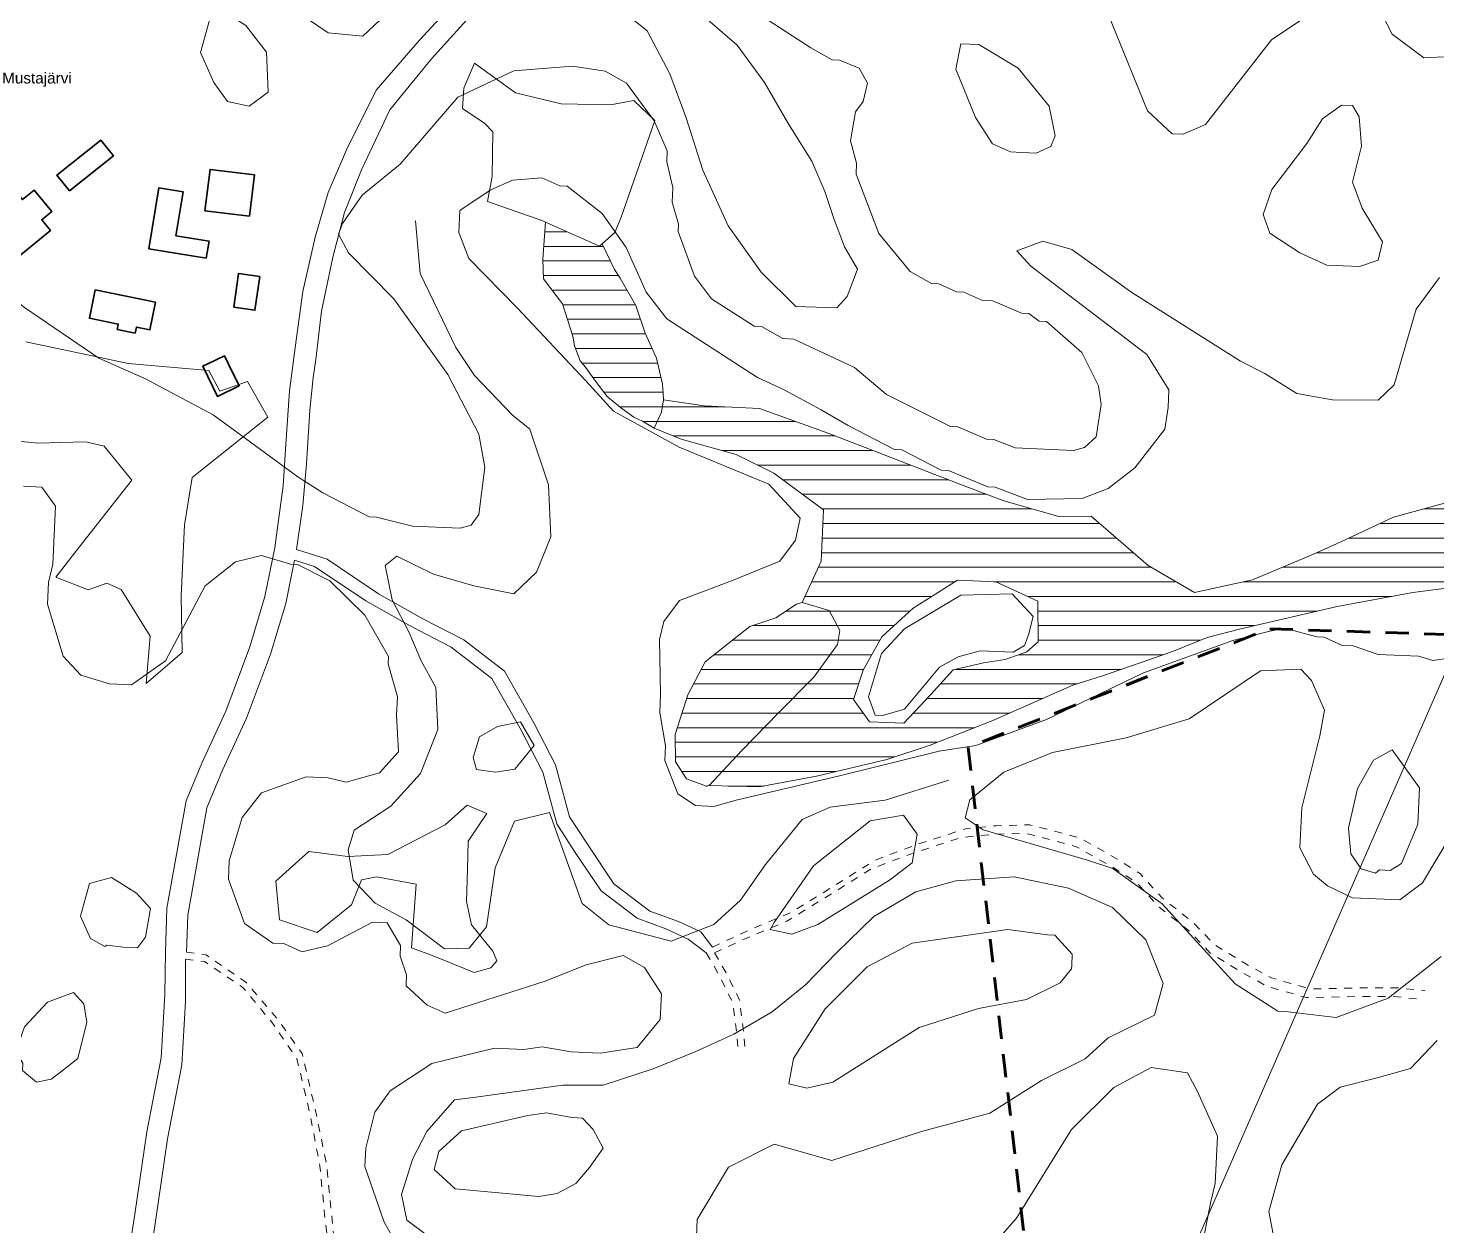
# Model space of a CAD drawing. Header units: millimetres. Extents: x 396621004 to 402046651, y 6785344214 to 6789799943.
# Drawn here: x 398949144 to 399335255, y 6787844980 to 6788173392 of the extents above; entities that cross this region are included whole.
import ezdxf

# ---------------------------------------------------------------- set-up
doc = ezdxf.new("R2010")
doc.units = ezdxf.units.MM
doc.header["$MEASUREMENT"] = 0
doc.linetypes.add('Katkoviiva', pattern=[4233.333333, 2116.666667, -2116.666667])
doc.linetypes.add('Katkoviiva pitkä', pattern=[10583.333015, 6349.999905, -4233.333111])
for name, color, linetype, lineweight, true_color in [('01 Suurleirialueen rajat_Kynä_nro__213', 7, 'Continuous', 100, 0xdf0000), ('02 Maaston rajat_Kynä_nro__82', 7, 'Continuous', 20, 0xaaaaaa), ('02 Maatalousmaa_Kynä_nro__102', 7, 'Continuous', 15, 0xcccccc), ('02 Suot_Kynä_nro__102', 7, 'Continuous', 15, 0xcccccc), ('02 Tiet_Kynä_nro__102', 7, 'Continuous', 15, 0xcccccc)]:
    doc.layers.add(name, color=color, linetype=linetype, lineweight=lineweight, true_color=true_color)
for name, color, linetype, lineweight in [('02 Johtolinjat_Kynä_nro__101', 252, 'Continuous', 15), ('02 Korkeuskayrat_Kynä_nro__2', 8, 'Continuous', 15), ('02 Nimistö_Kynä_nro__41', 7, 'Continuous', 35), ('02 Rakennelmat_Kynä_nro__7', 7, 'Continuous', 35), ('02 Suot_Kynä_nro__101', 252, 'Continuous', 15)]:
    doc.layers.add(name, color=color, linetype=linetype, lineweight=lineweight)
doc.styles.add('LUOTU_TYYLI_5', font='')
doc.styles.get('LUOTU_TYYLI_5').set_extended_font_data('Arial')
pattern_1 = [(0, (1245072124.6, 6788065563.7), (0, 4000), [])]

msp = doc.modelspace()

# ---------------------------------------------------------------- hatches: boundary and pattern name
at = {"layer": '02 Suot_Kynä_nro__102', "linetype": 'Continuous', "lineweight": 15, "true_color": 0xcccccc}
h = msp.add_hatch(dxfattribs=at)
h.set_pattern_fill('KAJO___suo', color=254, style=0, pattern_type=2)
h.set_pattern_definition(pattern_1)
h.paths.add_polyline_path([(399115725.21, 6788097383.39), (399111395.51, 6788104825.09), (399109820.31, 6788107245.64), (399106518.29, 6788114277.25), (399105777.02, 6788113607.1), (399090951.6, 6788120198.61), (399090244.02, 6788110036.28), (399090395.65, 6788104625.05), (399095643.51, 6788097833.49), (399098456.97, 6788088951.46), (399098937.11, 6788086250.84), (399100478.61, 6788082199.91), (399101876.92, 6788080399.5), (399104665.11, 6788076608.64), (399107857.63, 6788072427.68), (399111479.75, 6788069416.99), (399115110.29, 6788066726.37), (399117561.54, 6788065666.13), (399120737.21, 6788063675.68), (399122733.58, 6788068066.68), (399123247.42, 6788071507.47), (399123196.88, 6788073177.85), (399122977.87, 6788075768.44), (399121343.7, 6788082870.07), (399118218.57, 6788089761.64)])
h = msp.add_hatch(dxfattribs=at)
h.set_pattern_fill('KAJO___suo', color=254, style=0, pattern_type=2)
h.set_pattern_definition(pattern_1)
h.paths.add_polyline_path([(399122733.58, 6788068066.68), (399120737.21, 6788063675.68), (399128124.64, 6788060725), (399143194.34, 6788056504.04), (399153521.59, 6788051332.85), (399167150.87, 6788041320.56), (399166502.25, 6788027257.35), (399161262.82, 6788015864.74), (399168667.1, 6788013734.25), (399171657.46, 6788008202.99), (399170966.73, 6788004362.11), (399164531.15, 6787995400.06), (399154793.55, 6787985607.82), (399144777.97, 6787975325.46), (399135806.91, 6787965713.27), (399149554.11, 6787965323.18), (399165221.88, 6787968313.86), (399184469.65, 6787972894.91), (399196422.64, 6787976825.81), (399213522.41, 6787983507.34), (399235524.67, 6787993209.56), (399243661.8, 6787995820.15), (399254199.64, 6787999480.99), (399263061.2, 6788002571.7), (399272310.23, 6788006332.56), (399281491.88, 6788008703.1), (399307950.2, 6788014814.5), (399328663.66, 6788018615.37), (399345013.74, 6788020705.85), (399366839.11, 6788021646.06), (399380923.25, 6788022966.36), (399392000.2, 6788029447.85), (399393743.87, 6788034368.97), (399384587.49, 6788041830.68), (399367605.65, 6788042650.87), (399356688.75, 6788044681.33), (399340380.79, 6788043971.17), (399323382.11, 6788039290.1), (399307756.46, 6788032028.44), (399300840.74, 6788028857.71), (399284743.37, 6788022126.17), (399268797.62, 6788018645.38), (399256137.05, 6788026017.06), (399240519.83, 6788039560.16), (399231649.85, 6788039530.15), (399216580.15, 6788043741.12), (399185421.51, 6788055743.86), (399168119.57, 6788062405.39), (399149638.34, 6788069126.92), (399134408.6, 6788069827.08), (399123247.42, 6788071507.47)])
h.paths.add_polyline_path([(399175330.12, 6787989278.66), (399178050.92, 6787997370.51), (399183164, 6788006532.6), (399191747.58, 6788014354.39), (399203835.35, 6788022026.15), (399214381.61, 6788021536.04), (399225879.73, 6788016314.84), (399225955.54, 6788005152.29), (399222897.8, 6788002361.65), (399216925.51, 6788000291.18), (399211020.62, 6787999380.97), (399202706.59, 6787997420.52), (399196523.72, 6787990658.97), (399189119.44, 6787982777.17), (399179744.05, 6787983207.27)], flags=0)
h = msp.add_hatch(dxfattribs=at)
h.set_pattern_fill('KAJO___suo', color=254, style=0, pattern_type=2)
h.set_pattern_definition(pattern_1)
h.paths.add_polyline_path([(399134686.58, 6787999611.02), (399129994.67, 6787990568.95), (399126465.21, 6787979716.47), (399126599.99, 6787972194.75), (399129632.46, 6787967543.68), (399135040.36, 6787965523.22), (399135806.91, 6787965713.27), (399144777.97, 6787975325.46), (399154793.55, 6787985607.82), (399164531.15, 6787995400.06), (399170966.73, 6788004362.11), (399171657.46, 6788008202.99), (399168667.1, 6788013734.25), (399161262.82, 6788015864.74), (399159738.16, 6788015424.64), (399154052.27, 6788011693.78), (399146925.97, 6788009283.23), (399140936.84, 6788004562.15)])

# ---------------------------------------------------------------- linework, layer by layer
at = {"layer": '01 Suurleirialueen rajat_Kynä_nro__213', "color": 12, "linetype": 'Katkoviiva pitkä', "lineweight": 100, "true_color": 0xdf0000, "flags": 128}
msp.add_lwpolyline([(398330494.03, 6787307321.49), (398263355.87, 6787242829.17), (398371405.31, 6787082871.69), (398378152.2, 6787092793.59), (398390058.47, 6787104302.99), (398406330.38, 6787112637.38), (398431413.52, 6787120763.59), (398481595.34, 6787023046.18), (398483711.74, 6787029131.63), (398489929.51, 6787033232.58), (398502629.52, 6787040905.8), (398515461.74, 6787046594.4), (398530278.51, 6787052282.63), (398547669.93, 6787057807.78), (398558914.74, 6787063099.4), (398572805.36, 6787067398.6), (398581735.11, 6787070375.22), (398593310.92, 6787075005.59), (398604224.92, 6787081620.4), (398614477.54, 6787085588.78), (398625722.11, 6787086581.4), (398632667.55, 6787088234.59), (398636636.11, 6787091211.22), (398641266.73, 6787096172.22), (398644243.11, 6787102125.22), (398650857.92, 6787111055.21), (398655818.91, 6787117669.77), (398660118.11, 6787122299.78), (398664748.11, 6787124284.22), (398676985.54, 6787123953.4), (398692198.92, 6787120646.4), (398703774.72, 6787115354.41), (398715680.91, 6787110393.41), (398721964.73, 6787104771.4), (398724610.72, 6787095180.03), (398731886.72, 6787089888.59), (398732878.91, 6787081950.78), (398732547.92, 6787076659.4), (398736185.92, 6787077320.59), (398740485.36, 6787073021.4), (398739162.54, 6787063761.02), (398731886.72, 6787054831.21), (398722956.91, 6787048216.41), (398712042.73, 6787040609.41), (398702120.73, 6787037964.03), (398697490.55, 6787028372.59), (398697490.55, 6787016135.78), (398698548.96, 6787001098.61), (398707015.51, 6786987340), (398709132.33, 6786968290.2), (398711248.91, 6786950298.38), (398719715.95, 6786930190.22), (398724871.34, 6786911865.03), (398722890.94, 6786901614.78), (398720774.11, 6786887856.42), (398727123.91, 6786871981.42), (398733474.31, 6786864573.4), (398751465.52, 6786861398.41), (398765223.94, 6786862456.58), (398776865.73, 6786855048.01), (398787448.92, 6786847639.99), (398795915.72, 6786838114.6), (398806499.33, 6786821181.19), (398813907.35, 6786798956.4), (398812849.13, 6786786256.2), (398808615.91, 6786774615.03), (398804382.76, 6786764031.41), (398799090.76, 6786749214.57), (398794857.55, 6786734397.8), (398785332.71, 6786716405.98), (398783215.76, 6786702647.62), (398777924.14, 6786675131.2), (398778982.31, 6786657139.62), (398784274.11, 6786645497.59), (398798032.35, 6786625389.38), (398820257.51, 6786609514.2), (398827665.72, 6786596814.18), (398837191.11, 6786588347.81), (398849890.75, 6786572472.81), (398864707.52, 6786552364.42), (398873174.5, 6786537547.58), (398879524.54, 6786537547.58), (398887990.91, 6786533314.43), (398886932.56, 6786523789.22), (398899632.76, 6786524847.39), (398905982.92, 6786518497.78), (398908099.55, 6786504739.42), (398915507.76, 6786503681), (398926091.31, 6786505797.4), (398933499.33, 6786504739.42), (398943024.72, 6786499447.18), (398959957.95, 6786494155.61), (398970541.14, 6786490980.81), (398979008.12, 6786493097.39), (398990649.91, 6786493097.39), (399002291.14, 6786492038.98), (399011816.53, 6786485689.18), (399028749.76, 6786484631.02), (399035099.74, 6786476163.98), (399042508.12, 6786462405.98), (399046741.52, 6786466639.2), (399054149.54, 6786474047.4), (399059441.72, 6786484631.02), (399064733.16, 6786501564.18), (399072141.36, 6786512147.37), (399082724.92, 6786518497.78), (399094366.52, 6786522730.99), (399100559.94, 6786527222.02), (399109182.93, 6786529080.6), (399122388.13, 6786534894.81), (399122941.35, 6786540722.39), (399121883.12, 6786548130.77), (399115533.33, 6786554480.99), (399110241.34, 6786567181.19), (399110241.34, 6786574589.39), (399113416.75, 6786579880.77), (399109182.93, 6786593639.2), (399107066.35, 6786608456.21), (399102833.14, 6786620098), (399100716.74, 6786630681), (399098599.92, 6786641264.38), (399103891.55, 6786649731.18), (399113416.75, 6786653964.57), (399118708.32, 6786665605.99), (399104949.71, 6786676189.61), (399091191.35, 6786697356.18), (399085899.72, 6786723814.79), (399086958.14, 6786750272.8), (399099658.33, 6786789431.19), (399118708.32, 6786819064.61), (399141991.34, 6786846581.58), (399150458.32, 6786860340), (399153633.31, 6786880448.4), (399154691.53, 6786902673.19), (399156808.11, 6786919606.6), (399163158.51, 6786937598.18), (399171625.13, 6786949240.21), (399188558.11, 6786961940.4), (399203375.13, 6786961940.4), (399216074.71, 6786955590), (399224541.51, 6786943948.58), (399229833.14, 6786922781.59), (399227716.56, 6786903731.42), (399220308.54, 6786894206.82), (399211841.56, 6786879389.99), (399198083.32, 6786868806.62), (399184325.14, 6786857164.83), (399174799.75, 6786847639.99), (399177974.92, 6786837056.43), (399183266.73, 6786828590), (399192791.51, 6786822239.78), (399207608.34, 6786819064.61), (399227716.56, 6786816947.97), (399244649.91, 6786822239.78), (399268991.52, 6786822239.78), (399289100.35, 6786820123.02), (399308150.34, 6786812715), (399314500.13, 6786804248.02), (399324025.34, 6786775673.19), (399326141.91, 6786754506.38), (399318733.71, 6786735456.21), (399307091.92, 6786703706.03), (399297566.72, 6786679364.42), (399296508.31, 6786653964.57), (399308150.34, 6786646556), (399316616.7, 6786641264.38), (399333550.12, 6786642322.79), (399354717.11, 6786645497.59), (399367416.94, 6786651847.63), (399395992.13, 6786677247.78), (399401283.51, 6786689947.97), (399412925.54, 6786733339.57), (399413983.71, 6786777789.83), (399410808.9, 6786816947.97), (399404458.56, 6786852931.43), (399395992.13, 6786900556.8), (399367416.94, 6786975698.4), (399350483.71, 6787037082.01), (399441500.74, 6787050840.43), (399455258.92, 6787223348.97), (399502033.89, 6787410016.96), (399490193.76, 6787413721.14), (399476964.57, 6787417359.16), (399463735.38, 6787420666.46), (399451498.37, 6787419343.54), (399441576.48, 6787412728.95), (399436284.8, 6787402145.59), (399432977.5, 6787392223.7), (399426362.91, 6787382632.53), (399422394.15, 6787371718.45), (399419748.31, 6787363119.47), (399416771.74, 6787355512.69), (399416110.28, 6787337322.55), (399415448.82, 6787319132.4), (399418425.39, 6787305241.75), (399418094.66, 6787292343.29), (399411480.06, 6787281429.2), (399400565.98, 6787268530.74), (399389651.89, 6787258278.12), (399381052.92, 6787250009.87), (399376942.14, 6787241340.8), (399371650.52, 6787233932.23), (399361067.14, 6787222290.81), (399349425.12, 6787219115.82), (399335666.75, 6787213823.83), (399321908.76, 6787219115.82), (399302858.71, 6787225465.8), (399290158.51, 6787236048.99), (399277458.32, 6787248748.82), (399270050.36, 6787258274.21), (399268688.56, 6787266894.73), (399264455.22, 6787276684.33), (399259692.71, 6787287796.86), (399257576.04, 6787298644.79), (399252813.53, 6787309492.73), (399251226.03, 6787322721.93), (399248051.02, 6787334363.62), (399248966.04, 6787356285.49), (399245658.74, 6787363230.82), (399247973.85, 6787378775.12), (399251281.15, 6787387043.37), (399259218.66, 6787397295.99), (399265171.8, 6787411517.37), (399268479.1, 6787424746.57), (399273109.32, 6787437314.3), (399280054.64, 6787445582.54), (399290307.27, 6787453850.79), (399301221.35, 6787456165.9), (399309489.6, 6787453520.06), (399318419.3, 6787449551.3), (399336609.44, 6787449551.3), (399342231.85, 6787454512.25), (399343224.04, 6787460796.12), (399343885.5, 6787468072.17), (399348184.99, 6787473694.58), (399352153.75, 6787478655.53), (399355130.31, 6787486262.31), (399360752.72, 6787495192.02), (399364390.75, 6787504121.72), (399369682.43, 6787513051.43), (399378612.13, 6787521319.68), (399386880.38, 6787528926.46), (399390849.14, 6787533887.41), (399394817.89, 6787534218.14), (399406062.71, 6787534218.14), (399417307.52, 6787534218.14), (399419291.9, 6787540171.28), (399419953.36, 6787551085.36), (399416315.33, 6787562330.17), (399410031.47, 6787571921.34), (399402424.68, 6787579858.85), (399390849.14, 6787583496.88), (399381257.97, 6787584489.07), (399375304.83, 6787581512.5), (399369682.43, 6787574897.91), (399363067.83, 6787569275.5), (399357114.69, 6787568614.04), (399349177.18, 6787573905.72), (399341901.12, 6787582173.96), (399335617.25, 6787592426.59), (399332640.69, 6787604332.86), (399333963.61, 6787620538.62), (399339337.97, 6787635041.13), (399342314.53, 6787648931.78), (399346283.29, 6787660507.32), (399350252.05, 6787669106.3), (399357858.84, 6787681012.57), (399364804.16, 6787691265.2), (399373733.87, 6787701517.82), (399380348.46, 6787710778.26), (399384978.68, 6787721030.88), (399385640.14, 6787731283.51), (399386301.6, 6787739551.75), (399391924.01, 6787749473.65), (399398869.33, 6787759064.81), (399408460.5, 6787768325.25), (399412098.53, 6787780231.52), (399408791.23, 6787794122.17), (399402798.4, 6787804454.17), (399395654.64, 6787816360.45), (399382954.62, 6787829060.47), (399368667.09, 6787829060.47), (399361920.2, 6787835410.49), (399351204.55, 6787846126.13), (399343267.04, 6787862398.04), (399342473.28, 6787878273.07), (399347235.79, 6787896529.36), (399357157.69, 6787913198.14), (399371048.34, 6787929470.05), (399386923.37, 6787946932.58), (399409148.42, 6787959235.73), (399427801.58, 6787958441.98), (399441824.52, 6787955663.85), (399435209.93, 6788003950.41), (399289318.39, 6788008712.92), (399206768.22, 6787976169.1), (399228199.51, 6787789637.48), (398842396.45, 6787856021.47), (398735589.51, 6787874399.42), (398517791.84, 6787911875.22), (398528573.64, 6788039933.81), (398768815.78, 6788048929.66), (398809032.53, 6788260596.75), (398899520.21, 6788317217.7), (398720379.3, 6788305223.23), (398571683.17, 6788341206.64), (398534112.26, 6788397827.58), (398294928.45, 6788248602.28), (398306503.99, 6787970154.23), (398468429.31, 6787857044.63), (398483753.13, 6787866128.67), (398514841.73, 6787881342.24), (398559820.99, 6787879357.87), (398575696.02, 6787851576.56), (398574373.1, 6787840993.21), (398565774.13, 6787824456.71), (398558498.07, 6787803951.46), (398557836.61, 6787710685.65), (398559820.99, 6787704732.52), (398571065.8, 6787690180.4), (398588925.21, 6787678274.13), (398612076.3, 6787664383.48), (398630597.17, 6787655123.04), (398633904.47, 6787624034.44), (398638534.69, 6787597576.05), (398642503.45, 6787573102.04), (398647133.66, 6787568471.83), (398655732.64, 6787562518.69), (398670946.21, 6787561195.77), (398691451.46, 6787557227.01), (398708649.41, 6787550612.42), (398725185.9, 6787537383.22), (398739076.56, 6787520846.73), (398743045.31, 6787501002.94), (398744368.23, 6787479174.77), (398815144.42, 6787413028.81), (398793316.25, 6787347544.3), (398754640.94, 6787279440.59), (398741901.13, 6787253553.2), (398724791.33, 6787218540.01), (398708704.72, 6787202241.19), (398689654.36, 6787184038), (398672297.73, 6787173666.6), (398653670.9, 6787166469.58), (398631445.93, 6787161601.6), (398627974.49, 6787171545.87), (398623211.98, 6787179086.51), (398621624.47, 6787189405.28), (398620036.97, 6787201311.56), (398620036.97, 6787215202.21), (398620433.85, 6787245364.77), (398623211.98, 6787254096.04), (398628768.24, 6787264017.93), (398600590.06, 6787346568.1), (398596224.42, 6787349346.23), (398587890.03, 6787351330.61), (398577174.38, 6787352918.11), (398484283.4, 6787336425.72)], close=True, dxfattribs=at)
at = {"layer": '02 Johtolinjat_Kynä_nro__101', "color": 252, "linetype": 'Continuous', "lineweight": 15}
msp.add_line((399268334.33, 6787838324.12), (399367243.44, 6788064545.88), dxfattribs=at)
at = {"layer": '02 Korkeuskayrat_Kynä_nro__2', "color": 8, "linetype": 'Continuous', "lineweight": 15, "flags": 128}
for points in [[(399128672.17, 6788181612.66), (399143497.59, 6788168769.72), (399150994.53, 6788158537.38), (399157649.12, 6788146934.72), (399163958.35, 6788136932.44), (399167513.08, 6788128620.53), (399170082.26, 6788120938.78), (399172862.02, 6788113457.07), (399176484.14, 6788107345.67), (399173662.26, 6788099823.95), (399170764.56, 6788096703.23), (399159569.69, 6788097033.31), (399150051.1, 6788106525.48), (399141021.07, 6788119198.38), (399134071.66, 6788134411.86), (399129489.26, 6788148765.14), (399125050.06, 6788160907.92), (399118799.8, 6788172700.62), (399108253.53, 6788181212.57)], [(399309525.4, 6788183333.05), (399289906.99, 6788170220.05), (399271821.67, 6788147014.74), (399265689.34, 6788144294.12), (399262690.56, 6788144434.15), (399255977.01, 6788150745.6), (399245178.04, 6788177271.67)], [(399050392.3, 6788180122.32), (399040915.82, 6788171200.28), (399031338.27, 6788172080.48), (399023108.48, 6788177721.77)], [(399347355.48, 6788178591.97), (399346984.84, 6788170600.14), (399342764.65, 6788165789.04), (399331721.4, 6788165288.92), (399323011.47, 6788171700.39), (399319338.81, 6788178872.03)], [(398968532.41, 6788082860.07), (398948147.47, 6788096813.26), (398938477.25, 6788104264.96), (398929902.1, 6788113667.11), (398924595.27, 6788128920.6), (398924687.93, 6788130921.06), (398923011.65, 6788138012.68), (398923795.04, 6788154996.57), (398922295.65, 6788166069.1), (398922438.85, 6788169069.79), (398916761.39, 6788176341.45)], [(399151996.93, 6788175551.27), (399163663.52, 6788167999.54), (399169517.88, 6788164728.8), (399171514.26, 6788164638.78), (399176913.74, 6788162388.26), (399179230.21, 6788158277.32), (399178000.38, 6788153326.19), (399175869.22, 6788150425.52), (399174504.61, 6788142473.7), (399176223.01, 6788136392.31), (399176088.23, 6788133391.63), (399182346.92, 6788117087.9), (399190879.95, 6788106685.52), (399196734.31, 6788103414.77), (399198730.69, 6788103324.75), (399203633.18, 6788101094.24), (399205637.98, 6788101004.22), (399210540.48, 6788098773.71), (399213530.83, 6788098633.67), (399221389.99, 6788095272.91), (399223386.36, 6788095182.89), (399226292.48, 6788093042.4), (399228288.86, 6788092952.37), (399237916.96, 6788084500.44), (399242499.36, 6788075278.33), (399243265.9, 6788070237.18)], [(399064139.5, 6788078469.06), (399049373.05, 6788099163.8), (399036939.92, 6788111756.68), (399034168.57, 6788116887.85), (399035305.75, 6788119838.53), (399040671.54, 6788127600.3), (399051074.6, 6788136132.25), (399066927.69, 6788154426.44), (399082283.79, 6788161728.11), (399098355.88, 6788162998.4), (399107301.67, 6788161578.07), (399113156.03, 6788158307.33), (399120695.09, 6788147954.96), (399124317.21, 6788139773.09), (399124182.43, 6788136782.4), (399125858.71, 6788129690.78), (399125673.4, 6788125699.87), (399127400.22, 6788119608.47), (399127307.56, 6788117618.02), (399131755.19, 6788105395.22), (399136472.36, 6788099173.8), (399148138.96, 6788091632.07), (399150135.33, 6788091542.05), (399155989.69, 6788088261.3), (399158988.46, 6788088131.27), (399175650.21, 6788080349.49), (399184427.53, 6788072947.8)], [(399156351.9, 6788074228.09), (399149082.39, 6788077568.86), (399124207.7, 6788093732.55), (399118538.67, 6788100994.21), (399113088.64, 6788113257.02), (399106509.86, 6788122569.15), (399096839.65, 6788130020.86), (399094843.27, 6788130120.88), (399089940.78, 6788132341.39), (399081904.73, 6788131711.24), (399075772.4, 6788128990.62), (399067500.49, 6788123369.33), (399067230.93, 6788117367.96), (399069901.19, 6788110236.33), (399083294.61, 6788096613.21), (399101952.73, 6788076728.66)], [(399071459.55, 6788078128.98), (399066380.16, 6788085800.74), (399056592.01, 6788106155.4), (399055345.33, 6788120548.69)], [(399261637.62, 6788069396.99), (399261831.36, 6788074188.08), (399255774.84, 6788083920.31), (399223984.43, 6788108165.86), (399220168.57, 6788112346.81), (399227303.31, 6788115027.43), (399235204.58, 6788112656.88), (399251681.01, 6788100894.19), (399281416.07, 6788082079.89), (399288129.63, 6788078699.11), (399296906.95, 6788073197.86), (399306703.51, 6788071477.46), (399319161.92, 6788071347.43), (399323601.12, 6788075558.4), (399329556.56, 6788096313.14), (399335966.86, 6788105025.14)], [(398968532.41, 6788082860.07), (398981294.07, 6788077268.79), (398999859.53, 6788067406.53), (399023100.05, 6788050322.62), (399029914.69, 6788046001.63), (399042625.8, 6788039410.13), (399044622.18, 6788039320.11), (399054519.83, 6788036859.54), (399067508.91, 6788036269.41), (399070549.81, 6788037129.6), (399072689.38, 6788040030.27), (399074281.43, 6788052973.23), (399072697.81, 6788062055.31), (399064139.5, 6788078469.06)], [(399201510.45, 6787967213.61), (399184014.78, 6787961692.35), (399168928.23, 6787959821.92), (399161279.66, 6787956381.13), (399151264.09, 6787944038.31), (399144356.79, 6787934306.08), (399137070.44, 6787927604.55), (399125370.15, 6787923083.51), (399108287.23, 6787927554.54), (399101017.72, 6787933365.87), (399095188.64, 6787949639.59), (399092038.24, 6787958281.57), (399082435.41, 6787955931.03), (399077153.85, 6787943128.1), (399074736.3, 6787926954.4), (399069985.43, 6787921143.07), (399063221.33, 6787920933.02), (399052793, 6787928874.84), (399044226.27, 6787933495.89), (399038220.29, 6787939747.32), (399036813.56, 6787948069.23), (399038540.39, 6787953510.47), (399048572.81, 6787960101.98), (399056701.52, 6787969024.02), (399061452.39, 6787981086.78), (399060921.71, 6787992629.42), (399056726.79, 6788000061.12), (399053534.27, 6788007702.87), (399048901.33, 6788016664.92), (399047031.31, 6788026007.06), (399050148.01, 6788028627.66), (399060205.71, 6788023706.53), (399071333.19, 6788020485.8), (399082250.09, 6788018275.29), (399088500.35, 6788024266.66), (399092400.45, 6788033868.86), (399091743.41, 6788048172.13), (399086613.48, 6788063405.62), (399081795.22, 6788067366.52), (399071459.55, 6788078128.98)], [(399101952.73, 6788076728.66), (399109626.57, 6788068366.75), (399127593.96, 6788058534.5), (399152156.98, 6788048392.18), (399160740.56, 6788038990.03), (399159468.61, 6788033038.67), (399155189.45, 6788027237.34), (399141930.81, 6788021836.11), (399127669.77, 6788016484.88), (399123399.04, 6788010673.55), (399122169.21, 6788005722.42), (399122480.88, 6787990688.98), (399122253.44, 6787985697.84), (399123837.07, 6787976615.76), (399123651.75, 6787972614.84), (399127231.75, 6787963442.75), (399132092.13, 6787960212.01), (399137087.28, 6787959991.96), (399143177.5, 6787961712.35), (399171514.26, 6787968413.88), (399198857.04, 6787975175.43), (399208940.01, 6787976705.78), (399228280.44, 6787983827.41), (399254898.8, 6787996620.34), (399279335.46, 6788005512.37), (399289468.97, 6788008052.95), (399293503.84, 6788008863.14), (399302407.51, 6788006452.59), (399304403.89, 6788006362.57), (399309306.39, 6788004132.05), (399312305.16, 6788004002.03), (399319204.04, 6788001681.49), (399330196.74, 6788001171.38), (399334147.38, 6787999991.11), (399339184.65, 6788000761.28)], [(399261637.62, 6788069396.99), (399260744.73, 6788063435.62), (399252472.82, 6788052803.19), (399245203.31, 6788047121.89), (399238077, 6788044451.28), (399223049.42, 6788044141.21), (399214187.87, 6788047551.99), (399212191.49, 6788047642.01), (399201384.1, 6788052143.04), (399199387.72, 6788052233.06), (399188630.87, 6788057734.32), (399186634.5, 6788057824.34), (399173923.39, 6788064415.85), (399166527.53, 6788068756.84), (399156351.9, 6788074228.09)], [(399243265.9, 6788070237.18), (399241850.74, 6788061295.13), (399238717.19, 6788058434.48), (399235676.3, 6788057574.28), (399219688.43, 6788058314.45), (399213791.96, 6788060584.97), (399211795.58, 6788060674.99), (399203936.43, 6788064035.76), (399201940.05, 6788064125.78), (399184427.53, 6788072947.8)], [(398947903.19, 6788047762.04), (398952898.34, 6788047531.98), (398956663.66, 6788042360.8), (398955930.81, 6788026377.14), (398954700.98, 6788021426.01), (398954423, 6788015424.64), (398958777.97, 6788001211.39), (398963545.68, 6787995990.19), (398971446.96, 6787993619.65), (398977436.09, 6787993349.59), (398986752.51, 6787999931.09), (398997703.1, 6788020445.79), (399006017.13, 6788027077.3), (399013101.32, 6788028747.69), (399021002.59, 6788026387.15), (399022998.97, 6788026297.13), (399031809.98, 6788021886.12), (399041387.54, 6788012433.95), (399047873.66, 6788001131.37), (399047781, 6787999130.91), (399050367.02, 6787989998.82), (399050139.59, 6787985007.68), (399050678.7, 6787974965.38), (399045405.56, 6787969204.06), (399036274.46, 6787966623.47), (399031329.84, 6787967843.75), (399025332.29, 6787968123.82), (399013118.17, 6787963682.8), (399007802.92, 6787956911.25), (399004256.61, 6787945058.54), (399004020.75, 6787940067.4), (399008468.38, 6787927854.6), (399016226.45, 6787922493.38), (399019225.23, 6787922353.35), (399024127.72, 6787920122.84), (399031220.34, 6787921803.22), (399043527.12, 6787928244.69), (399047519.87, 6787928054.65), (399051243.07, 6787921883.24), (399051108.3, 6787918882.55), (399052877.24, 6787913801.39), (399052734.04, 6787910800.7), (399058504.16, 6787905529.5), (399063406.65, 6787903298.99), (399090833.67, 6787912050.99), (399102053.81, 6787916542.02), (399112187.32, 6787919082.6), (399118041.68, 6787915811.85), (399122716.74, 6787908590.2), (399122396.64, 6787901598.6), (399116028.45, 6787893876.83), (399105945.49, 6787892336.48), (399097959.98, 6787892706.56), (399090008.16, 6787894076.88), (399084970.89, 6787893306.7), (399076976.96, 6787893666.78), (399059767.69, 6787889455.82), (399048404.34, 6787881964.11), (399044133.61, 6787876152.78), (399041682.36, 6787866260.51), (399041446.5, 6787861259.37), (399046753.33, 6787846005.88), (399056010.79, 6787829562.12)], [(399338940.37, 6787951720.06), (399331350.77, 6787939057.17), (399325125.78, 6787934336.09), (399312136.69, 6787934926.22), (399305279.94, 6787938246.98), (399301421.96, 6787941427.71), (399297749.3, 6787948609.35), (399298254.71, 6787959591.86), (399303165.63, 6787979386.39), (399304488.13, 6787986337.98), (399300857.58, 6787994509.85), (399297993.58, 6787997650.57), (399286958.76, 6787997150.46), (399267340.35, 6787984037.46), (399250080.54, 6787978826.27), (399229872.48, 6787974745.33), (399216605.42, 6787969354.1), (399207246.88, 6787961772.36), (399206017.04, 6787956821.23), (399210877.42, 6787953590.49), (399239525.85, 6787945268.59), (399246433.15, 6787942948.06), (399260003.46, 6787933315.85), (399280017.77, 6787911370.83), (399291684.36, 6787903829.11), (399293680.73, 6787903739.09), (399307621.68, 6787902098.71), (399321891.14, 6787907449.94), (399336421.73, 6787918792.53)], [(399132108.98, 6787837683.98), (399132479.61, 6787846686.03), (399141088.46, 6787861089.33), (399153605.83, 6787867330.76), (399169433.64, 6787862909.75), (399194038.78, 6787870891.57), (399212764.29, 6787875872.71), (399226890.55, 6787884794.75), (399238902.51, 6787890796.13), (399245144.35, 6787896547.44), (399257914.42, 6787902768.87), (399260273.01, 6787911430.85), (399255513.71, 6787923403.59), (399246365.76, 6787932295.62), (399234320.11, 6787937556.82), (399219435.73, 6787940677.54), (399203380.48, 6787939597.29), (399192488.85, 6787936546.59), (399180948.61, 6787929775.04), (399170789.83, 6787919932.79), (399162164.14, 6787911030.76), (399153100.42, 6787903649.07), (399142587.85, 6787897577.68), (399132134.25, 6787892756.57), (399120425.54, 6787887995.49), (399106728.87, 6787883554.47), (399095710.9, 6787883514.46), (399084389.67, 6787881994.11), (399071804.91, 6787880263.72), (399066017.95, 6787879503.54), (399058403.07, 6787870811.55), (399054595.64, 6787863459.87), (399051436.81, 6787853577.61), (399052902.51, 6787846505.99), (399058731.59, 6787842255.02)], [(399335368.79, 6787895817.27), (399328006.63, 6787888145.52), (399318875.52, 6787885564.93), (399308750.43, 6787883024.35), (399302525.44, 6787878303.27), (399292754.15, 6787861739.48), (399289165.72, 6787848886.54), (399290791.46, 6787840804.69)], [(399269353.58, 6787831772.62), (399273270.52, 6787851617.16), (399274500.35, 6787856568.3), (399275098.42, 6787869551.27), (399269648.4, 6787881814.07), (399266885.48, 6787886955.25), (399256937.29, 6787888405.58), (399246677.43, 6787882874.31), (399235137.19, 6787871391.69), (399220000.1, 6787847056.12), (399203102.5, 6787827811.72)]]:
    msp.add_lwpolyline(points, dxfattribs=at)
for points in [[(399009757.18, 6788152045.89), (399003801.74, 6788153316.18), (399000036.42, 6788158497.37), (398996405.88, 6788166679.24), (398998823.43, 6788175571.28), (399003911.25, 6788177341.68), (399008763.2, 6788174120.94), (399014440.66, 6788166849.28), (399014929.23, 6788155816.76)], [(399229493.42, 6788140953.36), (399225408.01, 6788139142.94), (399221406.83, 6788139322.98), (399218416.48, 6788139463.02), (399213505.56, 6788141683.52), (399208838.92, 6788148905.18), (399203439.44, 6788162168.21), (399204753.51, 6788169119.8), (399209757.09, 6788168889.75), (399220463.4, 6788162388.26), (399228996.44, 6788151985.88), (399230630.6, 6788143904.03)], [(399297732.45, 6788111786.68), (399289468.97, 6788117177.92), (399287700.03, 6788122259.08), (399290024.92, 6788129160.66), (399299610.9, 6788141733.53), (399303923.75, 6788148545.09), (399309104.22, 6788152315.96), (399312103, 6788152175.92), (399313964.6, 6788149085.22), (399314596.36, 6788141053.38), (399312136.69, 6788131151.11), (399314815.38, 6788124019.48), (399320391.75, 6788114757.36), (399319170.34, 6788109806.23), (399314082.53, 6788108035.83), (399305086.2, 6788108445.92)], [(399181285.55, 6787984987.67), (399183281.93, 6787984897.65), (399189372.14, 6787986618.05), (399198907.58, 6787998190.7), (399204045.93, 6788000961.33), (399210127.72, 6788002681.72), (399219124.06, 6788002271.63), (399222207.07, 6788004132.05), (399223344.25, 6788007082.73), (399224574.08, 6788012033.86), (399218854.5, 6788018305.3), (399204820.9, 6788017945.21), (399189380.57, 6788008643.09), (399183062.92, 6788001921.55), (399179516.61, 6787990078.84)], [(399077751.93, 6787981906.97), (399084052.73, 6787983147.25), (399087792.78, 6787976735.79), (399082519.64, 6787970194.29), (399077229.67, 6787969414.11), (399072007.08, 6787970134.28), (399071139.45, 6787973425.03), (399072874.7, 6787979106.33)], [(399319498.86, 6787942597.98), (399322497.64, 6787942457.95), (399325580.65, 6787944318.37), (399330087.24, 6787955130.84), (399330542.11, 6787965123.13), (399323011.47, 6787975475.5), (399317873.12, 6787972704.86), (399313509.73, 6787964903.08), (399311007.94, 6787954000.59), (399311690.25, 6787946958.97), (399314503.7, 6787942828.03), (399318454.34, 6787941647.76)], [(399152561.31, 6787926244.24), (399158508.32, 6787924963.94), (399165634.63, 6787927644.56), (399185210.92, 6787939757.33), (399191435.91, 6787944478.41), (399192800.52, 6787952420.22), (399189035.2, 6787957601.41), (399179954.63, 6787956021.05), (399164371.1, 6787943718.23), (399153647.95, 6787928194.68)], [(398970697.26, 6787921923.25), (398975136.46, 6787921373.12), (398979129.22, 6787921193.08), (398981260.37, 6787924093.74), (398982633.41, 6787932035.56), (398978817.55, 6787936216.52), (398972011.33, 6787940537.51), (398965921.12, 6787938817.11), (398963511.99, 6787929915.08), (398966232.79, 6787923783.67), (398970141.31, 6787921603.17)], [(399235204.58, 6787916441.99), (399235339.35, 6787919432.68), (399230571.64, 6787924653.87), (399228575.26, 6787924753.89), (399217633.09, 6787926254.24), (399212587.4, 6787925484.06), (399191427.48, 6787922453.37), (399179120.7, 6787916011.89), (399167580.47, 6787904529.27), (399158946.35, 6787890906.15), (399157623.85, 6787883954.56), (399162568.47, 6787882734.28), (399169661.08, 6787884404.66), (399193373.32, 6787899338.08), (399209630.74, 6787904599.28), (399222754.6, 6787906999.83), (399231978.37, 6787911580.88), (399235154.04, 6787915441.76)], [(398958045.12, 6787887115.28), (398962720.18, 6787890906.15), (398965179.85, 6787900808.42), (398964404.88, 6787905849.57), (398961549.31, 6787908980.29), (398954414.58, 6787906309.68), (398948105.35, 6787899588.14), (398945780.46, 6787892686.56), (398947642.06, 6787889595.85), (398947549.4, 6787887595.39), (398951407.38, 6787884414.67), (398955450.67, 6787885234.85)], [(399103005.67, 6787860939.3), (399106754.14, 6787866270.52), (399103982.8, 6787871401.69), (399101127.23, 6787874542.41), (399098128.45, 6787874682.44), (399091187.46, 6787875992.74), (399086141.76, 6787875232.57), (399067930.09, 6787871061.61), (399061662.98, 6787865340.3), (399060433.14, 6787860389.17), (399066194.84, 6787855117.96), (399089132.12, 6787853067.49), (399094169.39, 6787853837.67), (399099299.32, 6787856608.3)]]:
    msp.add_lwpolyline(points, close=True, dxfattribs=at)
at = {"layer": '02 Maaston rajat_Kynä_nro__82', "color": 253, "linetype": 'Continuous', "lineweight": 20, "true_color": 0xaaaaaa}
msp.add_line((398948475.99, 6788087361.1), (398970183.43, 6788082780.05), dxfattribs=at)
at = {"layer": '02 Maaston rajat_Kynä_nro__82', "color": 253, "linetype": 'Continuous', "lineweight": 20, "true_color": 0xaaaaaa, "flags": 128}
for points in [[(399090951.6, 6788120198.61), (399090176.63, 6788120548.69), (399075056.4, 6788125899.91), (399076294.65, 6788132761.48), (399076547.36, 6788144944.27), (399074298.28, 6788147284.8), (399068174.37, 6788151395.75), (399068528.16, 6788156937.01), (399071459.55, 6788163818.59), (399082721.81, 6788155666.72), (399095239.18, 6788152676.04), (399108742.1, 6788152395.97), (399115160.83, 6788153516.23), (399120922.53, 6788148044.98), (399111631.37, 6788121258.85), (399109938.24, 6788117367.96), (399106518.29, 6788114277.25)], [(399090951.6, 6788120198.61), (399090244.02, 6788110036.28), (399090395.65, 6788104625.05), (399095643.51, 6788097833.49), (399098456.97, 6788088951.46), (399098937.11, 6788086250.84)], [(399106518.29, 6788114277.25), (399105777.02, 6788113607.1), (399090951.6, 6788120198.61)], [(399122977.87, 6788075768.44), (399121343.7, 6788082870.07), (399118218.57, 6788089761.64), (399115725.21, 6788097383.39), (399111395.51, 6788104825.09), (399109820.31, 6788107245.64), (399106518.29, 6788114277.25)], [(399098937.11, 6788086250.84), (399100478.61, 6788082199.91), (399101876.92, 6788080399.5), (399104665.11, 6788076608.64)], [(398970183.43, 6788082780.05), (398976534.77, 6788081409.73), (398998629.69, 6788079549.31)], [(398942478.43, 6788060524.96), (398951946.48, 6788059594.74), (398957960.88, 6788059814.79), (398964977.68, 6788059994.83), (398969930.72, 6788058764.55), (398977511.9, 6788049412.41), (398963149.78, 6788031048.21), (398956764.74, 6788022826.33), (398965617.87, 6788019415.55), (398970705.69, 6788021185.96), (398974631.05, 6788019505.57), (398982549.17, 6788006632.63), (398981454.11, 6787993659.66), (398991360.19, 6788002221.62), (398991073.79, 6788017755.17), (398991966.68, 6788037229.63), (398994064.14, 6788050152.58), (399014844.99, 6788066716.37), (399009285.46, 6788076478.61), (399001653.74, 6788073828), (398998629.69, 6788079549.31)], [(399104665.11, 6788076608.64), (399107857.63, 6788072427.68), (399111479.75, 6788069416.99), (399115110.29, 6788066726.37), (399117561.54, 6788065666.13), (399120737.21, 6788063675.68)], [(399123247.42, 6788071507.47), (399123196.88, 6788073177.85), (399122977.87, 6788075768.44)], [(399120737.21, 6788063675.68), (399122733.58, 6788068066.68), (399123247.42, 6788071507.47)], [(399340380.79, 6788043971.17), (399323382.11, 6788039290.1), (399307756.46, 6788032028.44), (399300840.74, 6788028857.71), (399284743.37, 6788022126.17), (399268797.62, 6788018645.38), (399256137.05, 6788026017.06), (399240519.83, 6788039560.16), (399231649.85, 6788039530.15), (399216580.15, 6788043741.12), (399206193.94, 6788047742.03), (399185421.51, 6788055743.86), (399168119.57, 6788062405.39), (399149638.34, 6788069126.92), (399134408.6, 6788069827.08), (399123247.42, 6788071507.47)], [(399161262.82, 6788015864.74), (399166502.25, 6788027257.35), (399167150.87, 6788041320.56), (399153521.59, 6788051332.85), (399143194.34, 6788056504.04), (399128124.64, 6788060725), (399120737.21, 6788063675.68)], [(399328663.66, 6788018615.37), (399345013.74, 6788020705.85)], [(399161262.82, 6788015864.74), (399159738.16, 6788015424.64), (399154052.27, 6788011693.78), (399146925.97, 6788009283.23), (399140936.84, 6788004562.15), (399134686.58, 6787999611.02), (399129994.67, 6787990568.95), (399126465.21, 6787979716.47), (399126599.99, 6787972194.75), (399129632.46, 6787967543.68), (399135040.36, 6787965523.22), (399135806.91, 6787965713.27)], [(399135806.91, 6787965713.27), (399144777.97, 6787975325.46), (399154793.55, 6787985607.82), (399164531.15, 6787995400.06), (399170966.73, 6788004362.11), (399171657.46, 6788008202.99), (399168667.1, 6788013734.25), (399161262.82, 6788015864.74)], [(399243661.8, 6787995820.15), (399254199.64, 6787999480.99), (399263061.2, 6788002571.7), (399272310.23, 6788006332.56), (399281491.88, 6788008703.1), (399307950.2, 6788014814.5), (399328663.66, 6788018615.37)], [(399135806.91, 6787965713.27), (399149554.11, 6787965323.18), (399165221.88, 6787968313.86), (399184469.65, 6787972894.91), (399196422.64, 6787976825.81), (399213522.41, 6787983507.34), (399235524.67, 6787993209.56), (399243661.8, 6787995820.15)], [(399076496.82, 6787920312.88), (399070642.46, 6787927494.52), (399069294.7, 6787933936), (399069589.52, 6787942567.97), (399069741.15, 6787950439.77), (399074820.54, 6787958081.52), (399069505.29, 6787960352.04), (399063448.77, 6787954950.8), (399047738.88, 6787946758.93), (399036805.14, 6787946298.82), (399026090.41, 6787947599.12)], [(399076496.82, 6787920312.88), (399077583.46, 6787917672.27), (399075991.41, 6787915741.83), (399071425.85, 6787914451.54), (399060121.47, 6787918972.57), (399054216.58, 6787921243.09), (399055522.23, 6787938707.09), (399044596.91, 6787940707.54), (399040553.61, 6787939897.36), (399037740.15, 6787933015.78), (399028381.61, 6787925434.05), (399018029.09, 6787928914.85), (399017009.84, 6787939477.26), (399026090.41, 6787947599.12)]]:
    msp.add_lwpolyline(points, dxfattribs=at)
msp.add_lwpolyline([(399225955.54, 6788005152.29), (399225879.73, 6788016314.84), (399214381.61, 6788021536.04), (399203835.35, 6788022026.15), (399191747.58, 6788014354.39), (399183164, 6788006532.6), (399178050.92, 6787997370.51), (399175330.12, 6787989278.66), (399179744.05, 6787983207.27), (399189119.44, 6787982777.17), (399196523.72, 6787990658.97), (399202706.59, 6787997420.52), (399211020.62, 6787999380.97), (399216925.51, 6788000291.18), (399222897.8, 6788002361.65)], close=True, dxfattribs=at)
at = {"layer": '02 Maatalousmaa_Kynä_nro__102', "color": 254, "linetype": 'Continuous', "lineweight": 15, "true_color": 0xcccccc, "flags": 128}
for points in [[(399090951.6, 6788120198.61), (399090176.63, 6788120548.69), (399075056.4, 6788125899.91), (399076294.65, 6788132761.48), (399076547.36, 6788144944.27), (399074298.28, 6788147284.8), (399068174.37, 6788151395.75), (399068528.16, 6788156937.01), (399071459.55, 6788163818.59), (399082721.81, 6788155666.72), (399095239.18, 6788152676.04), (399108742.1, 6788152395.97), (399115160.83, 6788153516.23), (399120922.53, 6788148044.98), (399111631.37, 6788121258.85), (399109938.24, 6788117367.96), (399106518.29, 6788114277.25), (399105777.02, 6788113607.1)], [(399076496.82, 6787920312.88), (399077583.46, 6787917672.27), (399075991.41, 6787915741.83), (399071425.85, 6787914451.54), (399060121.47, 6787918972.57), (399054216.58, 6787921243.09), (399055522.23, 6787938707.09), (399044596.91, 6787940707.54), (399040553.61, 6787939897.36), (399037740.15, 6787933015.78), (399028381.61, 6787925434.05), (399018029.09, 6787928914.85), (399017009.84, 6787939477.26), (399026090.41, 6787947599.12), (399036805.14, 6787946298.82), (399047738.88, 6787946758.93), (399063448.77, 6787954950.8), (399069505.29, 6787960352.04), (399074820.54, 6787958081.52), (399069741.15, 6787950439.77), (399069589.52, 6787942567.97), (399069294.7, 6787933936), (399070642.46, 6787927494.52)]]:
    msp.add_lwpolyline(points, close=True, dxfattribs=at)
msp.add_lwpolyline([(398948475.99, 6788087361.1), (398970183.43, 6788082780.05), (398976534.77, 6788081409.73), (398998629.69, 6788079549.31), (399001653.74, 6788073828), (399009285.46, 6788076478.61), (399014844.99, 6788066716.37), (398994064.14, 6788050152.58), (398991966.68, 6788037229.63), (398991073.79, 6788017755.17), (398991360.19, 6788002221.62), (398981454.11, 6787993659.66), (398982549.17, 6788006632.63), (398974631.05, 6788019505.57), (398970705.69, 6788021185.96), (398965617.87, 6788019415.55), (398956764.74, 6788022826.33), (398963149.78, 6788031048.21), (398977511.9, 6788049412.41), (398969930.72, 6788058764.55), (398964977.68, 6788059994.83), (398957960.88, 6788059814.79), (398951946.48, 6788059594.74), (398942478.43, 6788060524.96)], dxfattribs=at)
at = {"layer": '02 Rakennelmat_Kynä_nro__7', "color": 7, "linetype": 'Continuous', "lineweight": 35, "flags": 128}
for points in [[(398972491.47, 6788138412.78), (398960496.37, 6788128800.58), (398957042.72, 6788133111.56), (398969037.83, 6788142723.76)], [(398972491.47, 6788138412.78), (398960496.37, 6788128800.58), (398957042.72, 6788133111.56), (398969037.83, 6788142723.76)], [(399009832.99, 6788121818.98), (398997602.02, 6788123299.32), (398998983.48, 6788134651.91), (399011214.45, 6788133161.57)], [(399009832.99, 6788121818.98), (398997602.02, 6788123299.32), (398998983.48, 6788134651.91), (399011214.45, 6788133161.57)], [(398945207.66, 6788109726.21), (398937963.42, 6788118568.24), (398941307.56, 6788121308.86), (398939277.49, 6788123789.43), (398945494.06, 6788128880.59), (398947557.82, 6788126370.02), (398950784.03, 6788129010.62), (398955610.72, 6788123119.28), (398952864.65, 6788120868.76), (398955248.51, 6788117948.09)], [(398945207.66, 6788109726.21), (398955248.51, 6788117948.09), (398952864.65, 6788120868.76), (398955610.72, 6788123119.28), (398950784.03, 6788129010.62), (398947557.82, 6788126370.02), (398945494.06, 6788128880.59), (398939277.49, 6788123789.43), (398941307.56, 6788121308.86), (398937963.42, 6788118568.24)], [(398997955.81, 6788110306.35), (398982237.5, 6788112906.94), (398985000.42, 6788129570.75), (398991638.16, 6788128470.5), (398989650.21, 6788116447.75), (398998722.35, 6788114947.41)], [(398997955.81, 6788110306.35), (398982237.5, 6788112906.94), (398985000.42, 6788129570.75), (398991638.16, 6788128470.5), (398989650.21, 6788116447.75), (398998722.35, 6788114947.41)], [(399005478.02, 6788096883.27), (399006817.37, 6788106135.39), (399012638.03, 6788105295.2), (399011307.11, 6788096043.08)], [(399005478.02, 6788096883.27), (399006817.37, 6788106135.39), (399012638.03, 6788105295.2), (399011307.11, 6788096043.08)], [(398967521.59, 6788101634.36), (398984073.83, 6788098233.58), (398982515.48, 6788090651.85), (398978792.28, 6788091412.02), (398978455.34, 6788089771.65), (398973561.26, 6788090781.88), (398973856.09, 6788092242.21), (398965929.54, 6788093862.58)], [(398967521.59, 6788101634.36), (398984073.83, 6788098233.58), (398982515.48, 6788090651.85), (398978792.28, 6788091412.02), (398978455.34, 6788089771.65), (398973561.26, 6788090781.88), (398973856.09, 6788092242.21), (398965929.54, 6788093862.58)], [(399004079.72, 6788081229.69), (399006960.57, 6788075328.34), (399001013.55, 6788072427.68), (398996987.1, 6788080679.57), (398998612.85, 6788081479.75), (399002934.12, 6788083580.23)], [(399004079.72, 6788081229.69), (399006960.57, 6788075328.34), (399001013.55, 6788072427.68), (398996987.1, 6788080679.57), (398998612.85, 6788081479.75), (399002934.12, 6788083580.23)]]:
    msp.add_lwpolyline(points, close=True, dxfattribs=at)
at = {"layer": '02 Suot_Kynä_nro__101', "color": 252, "linetype": 'Continuous', "lineweight": 15, "flags": 128}
for points in [[(399120737.21, 6788063675.68), (399117561.54, 6788065666.13), (399115110.29, 6788066726.37), (399111479.75, 6788069416.99), (399107857.63, 6788072427.68), (399104665.11, 6788076608.64), (399101876.92, 6788080399.5), (399100478.61, 6788082199.91), (399098937.11, 6788086250.84), (399098456.97, 6788088951.46), (399095643.51, 6788097833.49), (399090395.65, 6788104625.05), (399090244.02, 6788110036.28), (399090951.6, 6788120198.61), (399105777.02, 6788113607.1), (399106518.29, 6788114277.25), (399109820.31, 6788107245.64), (399111395.51, 6788104825.09), (399115725.21, 6788097383.39), (399118218.57, 6788089761.64), (399121343.7, 6788082870.07), (399122977.87, 6788075768.44), (399123196.88, 6788073177.85), (399123247.42, 6788071507.47), (399122733.58, 6788068066.68)], [(399225955.54, 6788005152.29), (399225879.73, 6788016314.84), (399214381.61, 6788021536.04), (399203835.35, 6788022026.15), (399191747.58, 6788014354.39), (399183164, 6788006532.6), (399178050.92, 6787997370.51), (399175330.12, 6787989278.66), (399179744.05, 6787983207.27), (399189119.44, 6787982777.17), (399196523.72, 6787990658.97), (399202706.59, 6787997420.52), (399211020.62, 6787999380.97), (399216925.51, 6788000291.18), (399222897.8, 6788002361.65)], [(399161262.82, 6788015864.74), (399168667.1, 6788013734.25), (399171657.46, 6788008202.99), (399170966.73, 6788004362.11), (399164531.15, 6787995400.06), (399154793.55, 6787985607.82), (399144777.97, 6787975325.46), (399135806.91, 6787965713.27), (399135040.36, 6787965523.22), (399129632.46, 6787967543.68), (399126599.99, 6787972194.75), (399126465.21, 6787979716.47), (399129994.67, 6787990568.95), (399134686.58, 6787999611.02), (399140936.84, 6788004562.15), (399146925.97, 6788009283.23), (399154052.27, 6788011693.78), (399159738.16, 6788015424.64)]]:
    msp.add_lwpolyline(points, close=True, dxfattribs=at)
msp.add_lwpolyline([(399345013.74, 6788020705.85), (399328663.66, 6788018615.37), (399307950.2, 6788014814.5), (399281491.88, 6788008703.1), (399272310.23, 6788006332.56), (399263061.2, 6788002571.7), (399254199.64, 6787999480.99), (399243661.8, 6787995820.15), (399235524.67, 6787993209.56), (399213522.41, 6787983507.34), (399196422.64, 6787976825.81), (399184469.65, 6787972894.91), (399165221.88, 6787968313.86), (399149554.11, 6787965323.18), (399135806.91, 6787965713.27), (399144777.97, 6787975325.46), (399154793.55, 6787985607.82), (399164531.15, 6787995400.06), (399170966.73, 6788004362.11), (399171657.46, 6788008202.99), (399168667.1, 6788013734.25), (399161262.82, 6788015864.74), (399166502.25, 6788027257.35), (399167150.87, 6788041320.56), (399153521.59, 6788051332.85), (399143194.34, 6788056504.04), (399128124.64, 6788060725), (399120737.21, 6788063675.68), (399122733.58, 6788068066.68), (399123247.42, 6788071507.47), (399134408.6, 6788069827.08), (399149638.34, 6788069126.92), (399168119.57, 6788062405.39), (399185421.51, 6788055743.86), (399206193.94, 6788047742.03), (399216580.15, 6788043741.12), (399231649.85, 6788039530.15), (399240519.83, 6788039560.16), (399256137.05, 6788026017.06), (399268797.62, 6788018645.38), (399284743.37, 6788022126.17), (399300840.74, 6788028857.71), (399307756.46, 6788032028.44), (399323382.11, 6788039290.1), (399340380.79, 6788043971.17)], dxfattribs=at)
at = {"layer": '02 Tiet_Kynä_nro__102', "color": 254, "linetype": 'Continuous', "lineweight": 15, "true_color": 0xcccccc, "flags": 128}
for points in [[(399016712.97, 6788030882.31), (399017203.87, 6788034324.03), (399019015.94, 6788047851.17), (399019790.16, 6788059208.83), (399020784.25, 6788073961.81), (399021953.98, 6788082994.51), (399022633.78, 6788087880.84), (399024394.4, 6788101190.39), (399027814.32, 6788116097.33), (399031368.35, 6788128353.72), (399036382.69, 6788140016.33), (399044556.32, 6788156369.83), (399056406.19, 6788170121.84), (399069589.02, 6788184465.12)], [(399022647.32, 6788030472.2), (399024472.8, 6788042525.77), (399025465.77, 6788053964.34), (399026342.56, 6788068672.65), (399027260.61, 6788077615.09), (399027952.48, 6788082505.57), (399029572.31, 6788095783.4), (399032646.79, 6788110610.28), (399035830.92, 6788122849.56), (399040489.83, 6788134518.64), (399048270.84, 6788150992.47), (399059698.76, 6788164945.9), (399072774.13, 6788179380.33)], [(398888029.58, 6787602174.86), (398897242.02, 6787615567.3), (398906878.54, 6787633051.3), (398915748.52, 6787654526.21), (398923515.01, 6787676721.29), (398937211.68, 6787709418.77), (398944236.9, 6787730113.5), (398951253.7, 6787746647.28), (398958725.38, 6787767081.96), (398965472.63, 6787787106.54), (398970442.51, 6787808201.37), (398975201.8, 6787827455.77), (398978369.05, 6787848140.5), (398981679.5, 6787870755.68), (398985596.44, 6787891090.33), (398986565.15, 6787908394.29), (398986742.04, 6787920146.98), (398987180.07, 6787932069.7), (398992419.5, 6787961486.43), (398996715.5, 6787971888.81), (399003319.55, 6787986132.07), (399009873.06, 6788003706.09), (399014042.71, 6788017519.25), (399016712.97, 6788030882.31)], [(398992514.2, 6787920001.34), (398992861.62, 6787930140.99), (398998101.06, 6787959557.72), (399002397.06, 6787969960.1), (399009001.11, 6787984203.36), (399015554.62, 6788001777.38), (399019724.26, 6788015590.54), (399022113.18, 6788027545.62)], [(399022113.18, 6788027545.62), (399027612.73, 6788025776.88), (399041671.6, 6788016324.72), (399053860.45, 6788009473.15), (399065097.44, 6788003661.82), (399076199.66, 6787995109.86), (399084277.82, 6787980936.62), (399090224.84, 6787969383.98), (399094040.7, 6787955170.73), (399098934.77, 6787947669.01), (399106170.58, 6787936796.52), (399116076.66, 6787929304.81), (399123944.24, 6787926414.15), (399130068.14, 6787923613.51), (399135018.3, 6787919803.1)], [(399022647.32, 6788030472.2), (399031087.9, 6788027757.59), (399045146.77, 6788018305.42), (399057335.62, 6788011453.86), (399068572.61, 6788005642.53), (399079674.83, 6787997090.57), (399087753, 6787982917.33), (399093700.01, 6787971364.68), (399097515.87, 6787957151.43), (399102409.94, 6787949649.72), (399109645.75, 6787938777.23), (399119551.83, 6787931285.51), (399127419.41, 6787928394.85), (399133543.31, 6787925594.21), (399136721.48, 6787921380.22)], [(398891818.95, 6787597495.42), (398902923.57, 6787613638.58), (398912560.09, 6787631122.58), (398921430.07, 6787652597.5), (398929196.57, 6787674792.57), (398942893.23, 6787707490.05), (398949918.46, 6787728184.79), (398956935.26, 6787744718.57), (398964406.93, 6787765153.25), (398971154.18, 6787785177.83), (398976124.06, 6787806272.65), (398980883.36, 6787825527.06), (398984050.61, 6787846211.79), (398987361.06, 6787868826.96), (398991278, 6787889161.62), (398992246.7, 6787906465.58), (398992290.44, 6787918141.83)]]:
    msp.add_lwpolyline(points, dxfattribs=at)
at = {"layer": '02 Tiet_Kynä_nro__102', "color": 254, "linetype": 'Katkoviiva', "lineweight": 15, "true_color": 0xcccccc, "flags": 128}
for points in [[(399136721.48, 6787921380.22), (399146866.84, 6787926144.5), (399158112.26, 6787930865.58), (399169467.18, 6787937827.17), (399181344.36, 6787945268.87), (399193836.45, 6787949919.94), (399206042.15, 6787953830.83), (399214347.75, 6787954681.03), (399223622.06, 6787954981.09), (399237461.92, 6787951310.25), (399247216.37, 6787945819), (399254014.16, 6787941488.01), (399259952.75, 6787934936.51), (399268628.99, 6787928004.92), (399274112.71, 6787922223.6), (399282864.76, 6787916792.36), (399289932.1, 6787912941.48), (399300554.18, 6787909920.79), (399314587.78, 6787910240.86), (399324603.36, 6787910250.86), (399332075.03, 6787909390.66)], [(399137280.43, 6787919847), (399145827.35, 6787923784.2), (399157072.76, 6787928505.28), (399168427.68, 6787935466.87), (399180304.86, 6787942908.57), (399192796.96, 6787947559.64), (399205002.66, 6787951470.53), (399213308.26, 6787952320.73), (399222582.57, 6787952620.8), (399236422.43, 6787948949.96), (399246176.88, 6787943458.7), (399252974.67, 6787939127.71), (399258913.26, 6787932576.21), (399267589.49, 6787925644.62), (399273073.21, 6787919863.3), (399281825.26, 6787914432.06), (399288892.61, 6787910581.18), (399299514.68, 6787907560.49), (399313548.28, 6787907880.56), (399323563.86, 6787907890.56), (399331035.53, 6787907030.37)], [(398992514.2, 6787920001.34), (398997889.81, 6787919307.02), (399008861.14, 6787911736.2), (399017252.32, 6787902008.48), (399024243.44, 6787892238.84), (399027738.99, 6787877293.08), (399030876.04, 6787862145.66), (399032179.38, 6787849273.03), (399033273.63, 6787838729.89), (399038360.12, 6787827234.87), (399042259.01, 6787820803.94), (399050841.06, 6787811728.93), (399059397, 6787803934.85), (399070201.08, 6787800592.44), (399080306.83, 6787795012.98), (399090793.51, 6787788689.65), (399098098.34, 6787781702.97), (399108674.64, 6787767832.77), (399122705.48, 6787746172.2), (399131840.26, 6787731442.83), (399136583.16, 6787722106.4), (399138683.98, 6787707633.14), (399142997.68, 6787696411.97), (399141573.13, 6787672137.49), (399141595.91, 6787661438.46)], [(399135018.3, 6787919803.1), (399138657.26, 6787913511.66), (399142296.23, 6787906079.96), (399143214.39, 6787899018.34), (399143879.85, 6787892226.79)], [(399137280.43, 6787919847), (399140490.1, 6787914332.66), (399144129.06, 6787906900.96), (399145047.23, 6787899839.34), (399145712.69, 6787893047.79)], [(398992290.44, 6787918141.83), (398997488.96, 6787917447.2), (399007998.05, 6787910321.64), (399015728.61, 6787901067.37), (399022786.95, 6787890871.99), (399026192.88, 6787876464.01), (399029128.26, 6787861451.03), (399030405.48, 6787847894.53), (399031637.89, 6787838348.96), (399036836.41, 6787826540.24), (399040869.75, 6787819773.2), (399049474.21, 6787810765.41), (399058642.73, 6787802183.36), (399069752.93, 6787798867.06), (399079500.17, 6787793444.46), (399089785.18, 6787787125.57), (399096641.85, 6787780425.75), (399107092.95, 6787766627.75), (399121494.88, 6787745626.66), (399130477.14, 6787730770.6), (399135350.75, 6787721284.79), (399137340.4, 6787706260.99), (399141089.46, 6787696522.02), (399139576.12, 6787670734.39), (399139595.9, 6787661442.18)]]:
    msp.add_lwpolyline(points, dxfattribs=at)

# ---------------------------------------------------------------- texts
at = {"layer": '02 Nimistö_Kynä_nro__41', "color": 7, "linetype": 'Continuous', "lineweight": 35, "insert": (398941997.7, 6788157317.68), "char_height": 3000, "attachment_point": 7, "style": 'LUOTU_TYYLI_5'}
msp.add_mtext('\\A1;{\\pql;\\fArial|b0|i0|c0|p34;Mustajärvi}', dxfattribs=at)

doc.saveas('drawing.dxf')
